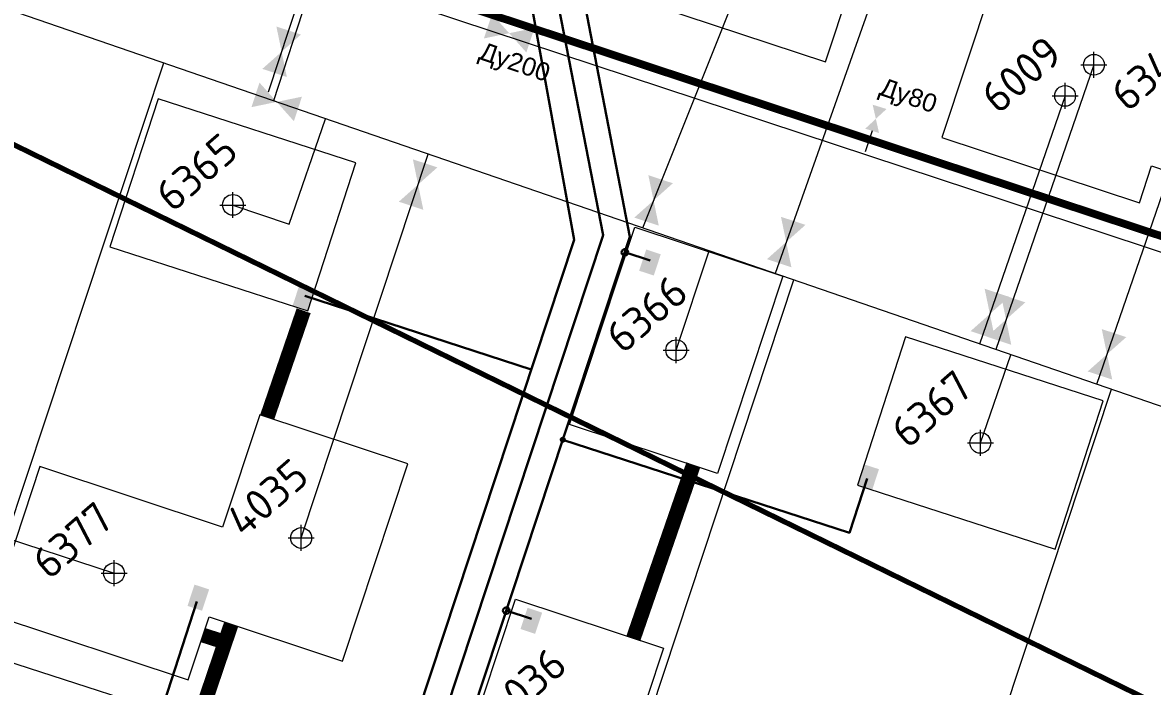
# Model space of a CAD drawing. Header units: millimetres. Extents: x 519 to 9564855, y -810 to 5021775.
# Drawn here: x 9524443.7 to 9524878.4, y 5000145 to 5000400.6 of the extents above; entities that cross this region are included whole.
import ezdxf

# ---------------------------------------------------------------- set-up
doc = ezdxf.new("R2010")
doc.units = ezdxf.units.MM
doc.header["$LTSCALE"] = 2
doc.header["$MEASUREMENT"] = 0
doc.header["$PDMODE"] = 2
doc.header["$PDSIZE"] = 5
doc.linetypes.add('1', pattern=[0])
doc.linetypes.add('DASHED2', pattern=[9.525, 6.35, -3.175])
for name, color, linetype in [('160 скважин на 2012 год', 7, 'Continuous'), ('164 скв. на 2011 год (измененные)', 121, 'Continuous'), ('Existing roads', 41, 'Continuous'), ('new 100 wells', 131, 'Continuous'), ('OilColl&Flowlines', 3, 'Continuous'), ('МГ-земельный участок', 7, 'Continuous'), ('Скважины на 2013 год.', 21, '1'), ('Скважины на 2014 год', 70, 'Continuous')]:
    doc.layers.add(name, color=color, linetype=linetype)
for name, color, linetype, lineweight in [('160 скважин на2012 год.Выкидные линии', 5, 'Continuous', 30), ('WELLS(drilled after 2000y)', 6, 'Continuous', 40), ('Новый водовод', 5, 'g_122_vpr', 30), ('Скважины на 2023 год', 201, 'Continuous', 20), ('СНГ_трубопроводы', 244, 'Continuous', 50), ('Электро', 1, 'Continuous', 30), ('Электроснаб', 1, 'Continuous', 18), ('Электроснабжене', 1, 'Continuous', 18)]:
    doc.layers.add(name, color=color, linetype=linetype, lineweight=lineweight)
doc.styles.add('92051501$0$STANDARD', font='simplex.shx')
doc.styles.add('Arial', font='arial.ttf', dxfattribs={"height": 30})
doc.styles.add('Elect', font='isocpeur.ttf')
doc.styles.add('Line_GUGK', font='')
doc.styles.get('Line_GUGK').set_extended_font_data('Bm431', italic=True)
doc.linetypes.add('g_122_vpr', pattern='A,2,-2,3,-0.6,["Впр",Line_GUGK,S=2,R=0,X=0,Y=-1],-6.4,3,-2,8,-2,8,-2,6', length=45)
doc.linetypes.add('WTR_LINE', pattern='A,0.5,-0.2,["W",92051501$0$STANDARD,S=0.1,R=0,X=-0.1,Y=-0.05],-0.05', length=0.75)

msp = doc.modelspace()

# ---------------------------------------------------------------- hatches: boundary and pattern name
at = {"layer": 'Электро', "ltscale": 7.5}
for points in [[(9524680.93204, 5000305.09469), (9524686.54428, 5000303.23771), (9524689.25151, 5000311.41957), (9524683.63927, 5000313.27655)], [(9524635.28685, 5000167.12874), (9524640.89908, 5000165.27176), (9524643.60631, 5000173.45361), (9524637.99408, 5000175.3106)]]:
    msp.add_hatch(color=256, dxfattribs=at).paths.add_polyline_path(points)
at = {"layer": 'Электро', "ltscale": 0.0025}
msp.add_hatch(color=256, dxfattribs=at).paths.add_polyline_path([(9524547.51601, 5000291.29967), (9524553.13839, 5000289.47362), (9524555.80052, 5000297.67026), (9524550.17815, 5000299.49631)])
at = {"layer": 'Электро', "ltscale": 0.5}
msp.add_hatch(color=256, dxfattribs=at).paths.add_polyline_path([(9524764.89781, 5000222.31158), (9524770.52018, 5000220.48553), (9524773.18232, 5000228.68217), (9524767.55994, 5000230.50823)])
at = {"layer": 'Электро'}
msp.add_hatch(color=256, dxfattribs=at).paths.add_polyline_path([(9524507.17171, 5000176.04951), (9524512.78395, 5000174.19252), (9524515.49117, 5000182.37438), (9524509.87894, 5000184.23137)])
at = {"layer": 'Электроснаб', "linetype": 'ByBlock', "lineweight": 0, "ltscale": 7.5}
for points in [[(9524680.93204, 5000305.09469), (9524686.54428, 5000303.23771), (9524689.25151, 5000311.41957), (9524683.63927, 5000313.27655)], [(9524635.28685, 5000167.12874), (9524640.89908, 5000165.27176), (9524643.60631, 5000173.45361), (9524637.99408, 5000175.3106)]]:
    msp.add_hatch(color=1, dxfattribs=at).paths.add_polyline_path(points)
at = {"layer": 'Электроснаб', "linetype": 'ByBlock', "lineweight": 0, "ltscale": 0.0025}
msp.add_hatch(color=1, dxfattribs=at).paths.add_polyline_path([(9524547.51601, 5000291.29967), (9524553.13839, 5000289.47362), (9524555.80052, 5000297.67026), (9524550.17815, 5000299.49631)])
at = {"layer": 'Электроснаб', "linetype": 'ByBlock', "lineweight": 0, "ltscale": 0.5}
msp.add_hatch(color=1, dxfattribs=at).paths.add_polyline_path([(9524764.89781, 5000222.31158), (9524770.52018, 5000220.48553), (9524773.18232, 5000228.68217), (9524767.55994, 5000230.50823)])
at = {"layer": 'Электроснаб', "linetype": 'ByBlock', "lineweight": 0}
msp.add_hatch(color=1, dxfattribs=at).paths.add_polyline_path([(9524507.17171, 5000176.04951), (9524512.78395, 5000174.19252), (9524515.49117, 5000182.37438), (9524509.87894, 5000184.23137)])
at = {"layer": 'Электроснабжене', "linetype": 'ByBlock', "lineweight": 0, "ltscale": 7.5}
for points in [[(9524680.93204, 5000305.09469), (9524686.54428, 5000303.23771), (9524689.25151, 5000311.41957), (9524683.63927, 5000313.27655)], [(9524635.28685, 5000167.12874), (9524640.89908, 5000165.27176), (9524643.60631, 5000173.45361), (9524637.99408, 5000175.3106)]]:
    msp.add_hatch(color=1, dxfattribs=at).paths.add_polyline_path(points)
at = {"layer": 'Электроснабжене', "linetype": 'ByBlock', "lineweight": 0, "ltscale": 0.0025}
msp.add_hatch(color=1, dxfattribs=at).paths.add_polyline_path([(9524547.51601, 5000291.29967), (9524553.13839, 5000289.47362), (9524555.80052, 5000297.67026), (9524550.17815, 5000299.49631)])
at = {"layer": 'Электроснабжене', "linetype": 'ByBlock', "lineweight": 0, "ltscale": 0.5}
msp.add_hatch(color=1, dxfattribs=at).paths.add_polyline_path([(9524764.89781, 5000222.31158), (9524770.52018, 5000220.48553), (9524773.18232, 5000228.68217), (9524767.55994, 5000230.50823)])
at = {"layer": 'Электроснабжене', "linetype": 'ByBlock', "lineweight": 0}
msp.add_hatch(color=1, dxfattribs=at).paths.add_polyline_path([(9524507.17171, 5000176.04951), (9524512.78395, 5000174.19252), (9524515.49117, 5000182.37438), (9524509.87894, 5000184.23137)])

# ---------------------------------------------------------------- linework, layer by layer
at = {"color": 3, "linetype": 'ByBlock', "lineweight": 0, "ltscale": 80}
for points in [[(9524774, 5000564.7), (9524769.0296, 5000550.63827), (9524814.68986, 5000534.49873), (9524733.2028, 5000303.96428)], [(9524844.8, 5000372.4), (9524811.86954, 5000276.85194)]]:
    msp.add_lwpolyline(points, dxfattribs=at)
at = {"layer": '160 скважин на 2012 год', "color": 0, "linetype": 'ByBlock', "lineweight": 0, "elevation": 0.00005}
msp.add_lwpolyline([(9524878.07315, 5000345.45115), (9524884.46255, 5000343.33701), (9524903.31798, 5000400.32241), (9524827.33745, 5000425.46299), (9524822.63737, 5000411.25828)], dxfattribs=at)
at = {"layer": '160 скважин на 2012 год', "color": 0, "linetype": 'ByBlock', "lineweight": 0}
msp.add_circle((9524855.9, 5000384.4), 4, dxfattribs=at)
msp.add_point((9524855.9, 5000384.4), dxfattribs=at)
at = {"layer": '160 скважин на2012 год.Выкидные линии', "color": 3, "linetype": 'ByBlock', "lineweight": 0, "ltscale": 80}
for points in [[(9524618, 5000616), (9524538.18651, 5000373.795)], [(9524904.2, 5000520.8), (9524941.93215, 5000508.13523), (9524856.87495, 5000261.34091)], [(9524855.9, 5000384.4), (9524818.09436, 5000274.70656)]]:
    msp.add_lwpolyline(points, dxfattribs=at)
at = {"layer": '164 скв. на 2011 год (измененные)', "color": 0, "linetype": 'ByBlock', "lineweight": 0, "elevation": 0.00005}
msp.add_lwpolyline([(9524822.637, 5000411.25716), (9524816.24761, 5000413.3713), (9524797.39218, 5000356.3859), (9524873.3727, 5000331.24532), (9524878.07315, 5000345.45115)], dxfattribs=at)
at = {"layer": '164 скв. на 2011 год (измененные)', "color": 0, "linetype": 'ByBlock', "lineweight": 0}
msp.add_circle((9524844.8, 5000372.4), 4, dxfattribs=at)
msp.add_point((9524844.8, 5000372.4), dxfattribs=at)
at = {"layer": 'Existing roads', "lineweight": 0, "const_width": 5.7, "flags": 128}
for points in [[(9524551.85022, 5000289.68308), (9524537.813, 5000248.70772)], [(9524701.79977, 5000230.39307), (9524678.63857, 5000163.37237)], [(9524523.98475, 5000168.98415), (9524486.59176, 5000058.63491)], [(9524521.63674, 5000162.05499), (9524513.16589, 5000164.77383)]]:
    msp.add_lwpolyline(points, dxfattribs=at)
at = {"layer": 'new 100 wells', "color": 0, "linetype": 'ByBlock', "lineweight": 0}
msp.add_lwpolyline([(9524515.48914, 5000171.7952), (9524566.81682, 5000154.8118), (9524591.9574, 5000230.79232), (9524534.97201, 5000249.64776), (9524520.66027, 5000206.39444)], dxfattribs=at)
msp.add_circle((9524550.9, 5000202.2), 4, dxfattribs=at)
at = {"layer": 'new 100 wells', "color": 0, "linetype": 'ByBlock', "lineweight": 0, "ltscale": 80}
msp.add_point((9524550.9, 5000202.2), dxfattribs=at)
at = {"layer": 'OilColl&Flowlines', "linetype": 'ByBlock', "lineweight": 0}
for p, q in [((9525119, 5000171), (9524376.76192, 5000426.81096)), ((9524724.1, 5000426.6), (9524682.2458, 5000321.52652))]:
    msp.add_line(p, q, dxfattribs=at)
at = {"layer": 'OilColl&Flowlines', "lineweight": 0}
msp.add_line((9524550.9, 5000202.2), (9524599.7556, 5000349.95661), dxfattribs=at)
at = {"layer": 'OilColl&Flowlines', "linetype": 'ByBlock', "lineweight": 0}
for points in [[(9524550.79873, 5000396.01582), (9524543.3827, 5000389.41034), (9524541.3702, 5000399.13555)], [(9524545.3952, 5000379.68513), (9524535.96667, 5000382.80486), (9524543.3827, 5000389.41034)], [(9524534.88377, 5000377.50301), (9524541.48925, 5000370.08699), (9524531.76404, 5000368.07449)], [(9524551.21446, 5000372.09949), (9524548.09473, 5000362.67096), (9524541.48925, 5000370.08699)], [(9524693.8976, 5000338.76575), (9524686.48157, 5000332.16027), (9524684.46907, 5000341.88548)], [(9524688.49407, 5000322.43507), (9524679.06555, 5000325.55479), (9524686.48157, 5000332.16027)], [(9524744.92168, 5000322.74294), (9524737.50565, 5000316.13746), (9524735.49315, 5000325.86267)], [(9524739.51815, 5000306.41225), (9524730.08962, 5000309.53198), (9524737.50565, 5000316.13746)], [(9524823.27948, 5000295.04579), (9524815.86345, 5000288.44031), (9524813.85095, 5000298.16552)], [(9524829.5043, 5000292.90042), (9524822.08827, 5000286.29494), (9524820.07578, 5000296.02015)], [(9524817.87595, 5000278.7151), (9524808.44742, 5000281.83483), (9524815.86345, 5000288.44031)], [(9524824.10077, 5000276.56973), (9524814.67225, 5000279.68946), (9524822.08827, 5000286.29494)], [(9524868.32916, 5000279.5195), (9524860.91313, 5000272.91402), (9524858.90063, 5000282.63923)], [(9524862.92563, 5000263.18882), (9524853.4971, 5000266.30855), (9524860.91313, 5000272.91402)]]:
    msp.add_solid(points, dxfattribs=at)
at = {"layer": 'OilColl&Flowlines', "lineweight": 0}
for points in [[(9524603.30418, 5000344.87314), (9524595.88816, 5000338.26766), (9524593.87566, 5000347.99287)], [(9524603.30418, 5000344.87314), (9524595.88816, 5000338.26766), (9524593.87566, 5000347.99287)], [(9524597.90066, 5000328.54246), (9524588.47213, 5000331.66218), (9524595.88816, 5000338.26766)], [(9524597.90066, 5000328.54246), (9524588.47213, 5000331.66218), (9524595.88816, 5000338.26766)]]:
    msp.add_solid(points, dxfattribs=at)
at = {"layer": 'WELLS(drilled after 2000y)', "color": 0, "linetype": 'ByBlock', "lineweight": 0}
msp.add_lwpolyline([(9524676.68202, 5000410.67759), (9524752.66254, 5000385.53701), (9524771.51798, 5000442.52241), (9524695.53745, 5000467.66299)], close=True, dxfattribs=at)
at = {"layer": 'МГ-земельный участок', "color": 0, "linetype": 'DASHED2', "lineweight": 25, "ltscale": 5, "const_width": 2}
msp.add_lwpolyline([(9522167.80801, 4999999.48247), (9521654, 5002362), (9522840, 5002532), (9525642, 5002155), (9528521, 5002235), (9531281, 5003464), (9533105, 5001043), (9546614, 4998215), (9544978, 4995525), (9543652, 4996420), (9539605, 4995735), (9529554.6705, 4998798.09585), (9529554.71722, 4998845.23995), (9529525.402, 4998845.269), (9529525.36994, 4998882.97318), (9529309.91997, 4998882.84552), (9526935, 5000017), (9526935, 4999132), (9522906, 5001105), (9522683.367, 5000265.06642), (9522496, 5000315)], close=True, dxfattribs=at)
at = {"layer": 'Новый водовод', "color": 5, "linetype": 'WTR_LINE', "lineweight": 0, "ltscale": 40, "const_width": 3}
msp.add_lwpolyline([(9525675.24, 5000650.04), (9525664.75, 5000626.9), (9525692.62, 5000613.66), (9525446.8, 5000131.49), (9524358.93, 5000491.44)], dxfattribs=at)
at = {"layer": 'Скважины на 2013 год.', "color": 3, "linetype": 'ByBlock', "lineweight": 0, "ltscale": 5}
for p, q in [((9524573.94511, 5000474.35934), (9524540.21592, 5000370.47685)), ((9524497.95206, 5000385.04301), (9524437.47208, 5000202.25883)), ((9524546.3067, 5000322.96715), (9524560.29635, 5000363.55617)), ((9524524.6, 5000330.4), (9524546.30734, 5000322.96693)), ((9524695.2, 5000274.5), (9524707.844, 5000312.70414)), ((9524740.37383, 5000301.4928), (9524680.60618, 5000120.77775)), ((9524812.2, 5000238.8), (9524823.88706, 5000272.71012)), ((9524862.4651, 5000259.38813), (9524803.77417, 5000081.78881)), ((9524437.46166, 5000202.22734), (9524478.9, 5000188.6))]:
    msp.add_line(p, q, dxfattribs=at)
at = {"layer": 'Скважины на 2013 год.', "color": 0, "linetype": 'ByBlock', "lineweight": 0}
for points in [[(9524477.3482, 5000314.242), (9524553.45689, 5000289.59516), (9524571.94202, 5000346.67668), (9524495.83333, 5000371.32352)], [(9524764.90309, 5000222.58266), (9524841.01178, 5000197.93582), (9524859.49691, 5000255.01734), (9524783.38822, 5000279.66418)]]:
    msp.add_lwpolyline(points, close=True, dxfattribs=at)
for centre in [(9524524.64511, 5000330.45934), (9524812.2, 5000238.8)]:
    msp.add_circle(centre, 4, dxfattribs=at)
for p in [(9524524.6, 5000330.4), (9524812.2, 5000238.8)]:
    msp.add_point(p, dxfattribs=at)
at = {"layer": 'Скважины на 2014 год', "color": 0, "linetype": 'ByBlock', "lineweight": 0}
for points in [[(9524711.12241, 5000227.08202), (9524654.13701, 5000245.93745), (9524679.27759, 5000321.91798), (9524736.26299, 5000303.06255), (9524711.12241, 5000227.08202)], [(9524520.66027, 5000206.39444), (9524450.33745, 5000229.66299), (9524431.48202, 5000172.67759), (9524507.46255, 5000147.53701), (9524515.48914, 5000171.7952)], [(9524665.22241, 5000083.78202), (9524608.23701, 5000102.63745), (9524633.37759, 5000178.61798), (9524690.36299, 5000159.76255), (9524665.22241, 5000083.78202)]]:
    msp.add_lwpolyline(points, dxfattribs=at)
for centre in [(9524695.2, 5000274.5), (9524478.9, 5000188.6)]:
    msp.add_circle(centre, 4, dxfattribs=at)
for p in [(9524695.2, 5000274.5), (9524478.9, 5000188.6)]:
    msp.add_point(p, dxfattribs=at)
at = {"layer": 'Скважины на 2023 год', "color": 0, "linetype": 'ByBlock', "lineweight": 0}
msp.add_lwpolyline([(9524418.70241, 5000097.84789), (9524494.78693, 5000073.12653), (9524513.32795, 5000130.18992), (9524437.24343, 5000154.91128)], close=True, dxfattribs=at)
at = {"layer": 'СНГ_трубопроводы', "color": 3, "lineweight": 0, "ltscale": 2}
for p, q in [((9525355.89444, 5000155.26135), (9522774.28292, 5001009.29588)), ((9524770.56118, 5000358.9519), (9524767.85093, 5000350.92017))]:
    msp.add_line(p, q, dxfattribs=at)
for points in [[(9524624.32959, 5000403.95905), (9524630.93507, 5000396.54302), (9524621.20986, 5000394.53052)], [(9524640.66027, 5000398.55552), (9524637.54055, 5000389.127), (9524630.93507, 5000396.54302)], [(9524770.76459, 5000369.02074), (9524776.09937, 5000367.36329), (9524771.99658, 5000363.57196)], [(9524767.89379, 5000359.78063), (9524771.99658, 5000363.57196), (9524773.22857, 5000358.12317)]]:
    msp.add_solid(points, dxfattribs=at)
at = {"layer": 'Электро', "ltscale": 0.5}
for p, q in [((9524636.64147, 5000423.458, 0), (9524655.97612, 5000316.9956, 0)), ((9524646.93104, 5000422.76425, 0), (9524667.0858, 5000318.78129, 0)), ((9524657.24009, 5000422.12999, 0), (9524677.40009, 5000318.11999, 0)), ((9524667.0858, 5000318.78129, 0), (9524589.433, 5000084.07001, 0)), ((9524677.40009, 5000318.11999, 0), (9524602.66228, 5000092.21949, 0)), ((9524655.97108, 5000317.02334, 0), (9524576.08184, 5000075.55991, 0)), ((9524552.30563, 5000295.37253), (9524639.44081, 5000267.06059)), ((9524651.55306, 5000239.99545, 0), (9524761.9194, 5000204.13525, 0)), ((9524761.9194, 5000204.13525, 0), (9524768.71703, 5000225.0562)), ((9524483.4056, 5000092.83743, 0), (9524510.73185, 5000177.68624, 0))]:
    msp.add_line(p, q, dxfattribs=at)
at = {"layer": 'Электро'}
for p, q in [((9524685.16108, 5000309.03684, 0), (9524675.43998, 5000312.19542, 0)), ((9524639.51589, 5000171.07089), (9524629.79479, 5000174.22947))]:
    msp.add_line(p, q, dxfattribs=at)
for centre, start, end in [((9524675.43998, 5000312.19542, 0), 162, 342), ((9524675.43998, 5000312.19542, 0), 342, 162), ((9524629.79479, 5000174.22947), 162, 342), ((9524629.79479, 5000174.22947), 342, 162)]:
    msp.add_arc(centre, 1.25, start, end, dxfattribs=at)
at = {"layer": 'Электро', "ltscale": 0.5}
for start, end in [(162.0000001, 342.0000001), (342.0000001, 162.0000001)]:
    msp.add_arc((9524651.55306, 5000239.99545, 0), 0.75, start, end, dxfattribs=at)
at = {"layer": 'Электроснаб', "color": 1, "linetype": 'ByBlock', "lineweight": 0, "ltscale": 0.5}
for p, q in [((9524636.64147, 5000423.458, 0), (9524655.97612, 5000316.9956, 0)), ((9524646.93104, 5000422.76425, 0), (9524667.0858, 5000318.78129, 0)), ((9524657.24009, 5000422.12999, 0), (9524677.40009, 5000318.11999, 0)), ((9524667.0858, 5000318.78129, 0), (9524589.433, 5000084.07001, 0)), ((9524677.40009, 5000318.11999, 0), (9524602.66228, 5000092.21949, 0)), ((9524655.97108, 5000317.02334, 0), (9524576.08184, 5000075.55991, 0)), ((9524552.30563, 5000295.37253), (9524639.44081, 5000267.06059)), ((9524651.55306, 5000239.99545, 0), (9524761.9194, 5000204.13525, 0)), ((9524761.9194, 5000204.13525, 0), (9524768.71703, 5000225.0562)), ((9524483.4056, 5000092.83743, 0), (9524510.73185, 5000177.68624, 0))]:
    msp.add_line(p, q, dxfattribs=at)
at = {"layer": 'Электроснаб', "color": 1, "linetype": 'ByBlock', "lineweight": 0}
for p, q in [((9524685.16108, 5000309.03684, 0), (9524675.43998, 5000312.19542, 0)), ((9524639.51589, 5000171.07089), (9524629.79479, 5000174.22947))]:
    msp.add_line(p, q, dxfattribs=at)
for centre, start, end in [((9524675.43998, 5000312.19542, 0), 162, 342), ((9524675.43998, 5000312.19542, 0), 342, 162), ((9524629.79479, 5000174.22947), 162, 342), ((9524629.79479, 5000174.22947), 342, 162)]:
    msp.add_arc(centre, 1.25, start, end, dxfattribs=at)
at = {"layer": 'Электроснаб', "color": 1, "linetype": 'ByBlock', "lineweight": 0, "ltscale": 0.5}
for start, end in [(162.0000001, 342.0000001), (342.0000001, 162.0000001)]:
    msp.add_arc((9524651.55306, 5000239.99545, 0), 0.75, start, end, dxfattribs=at)
at = {"layer": 'Электроснабжене', "color": 1, "linetype": 'ByBlock', "lineweight": 0, "ltscale": 0.5}
for p, q in [((9524636.64147, 5000423.458, 0), (9524655.97612, 5000316.9956, 0)), ((9524646.93104, 5000422.76425, 0), (9524667.0858, 5000318.78129, 0)), ((9524657.24009, 5000422.12999, 0), (9524677.40009, 5000318.11999, 0)), ((9524667.0858, 5000318.78129, 0), (9524589.433, 5000084.07001, 0)), ((9524677.40009, 5000318.11999, 0), (9524602.66228, 5000092.21949, 0)), ((9524655.97108, 5000317.02334, 0), (9524576.08184, 5000075.55991, 0)), ((9524552.30563, 5000295.37253), (9524639.44081, 5000267.06059)), ((9524651.55306, 5000239.99545, 0), (9524761.9194, 5000204.13525, 0)), ((9524761.9194, 5000204.13525, 0), (9524768.71703, 5000225.0562)), ((9524483.4056, 5000092.83743, 0), (9524510.73185, 5000177.68624, 0))]:
    msp.add_line(p, q, dxfattribs=at)
at = {"layer": 'Электроснабжене', "color": 1, "linetype": 'ByBlock', "lineweight": 0}
for p, q in [((9524685.16108, 5000309.03684, 0), (9524675.43998, 5000312.19542, 0)), ((9524639.51589, 5000171.07089), (9524629.79479, 5000174.22947))]:
    msp.add_line(p, q, dxfattribs=at)
for centre, start, end in [((9524675.43998, 5000312.19542, 0), 162, 342), ((9524675.43998, 5000312.19542, 0), 342, 162), ((9524629.79479, 5000174.22947), 162, 342), ((9524629.79479, 5000174.22947), 342, 162)]:
    msp.add_arc(centre, 1.25, start, end, dxfattribs=at)
at = {"layer": 'Электроснабжене', "color": 1, "linetype": 'ByBlock', "lineweight": 0, "ltscale": 0.5}
for start, end in [(162.0000001, 342.0000001), (342.0000001, 162.0000001)]:
    msp.add_arc((9524651.55306, 5000239.99545, 0), 0.75, start, end, dxfattribs=at)

# ---------------------------------------------------------------- texts
at = {"layer": '160 скважин на 2012 год', "color": 0, "linetype": 'ByBlock', "lineweight": 0, "style": 'Elect'}
msp.add_text('6346', height=12, rotation=41, dxfattribs=at).set_placement((9524868.94287, 5000365.7888))
at = {"layer": '164 скв. на 2011 год (измененные)', "color": 0, "linetype": 'ByBlock', "lineweight": 0, "style": 'Elect'}
msp.add_text('6009', height=12, rotation=41, dxfattribs=at).set_placement((9524819.09367, 5000364.95345))
at = {"layer": 'new 100 wells', "color": 0, "linetype": 'ByBlock', "lineweight": 0, "style": 'Elect'}
msp.add_text('4035', height=12, rotation=41, dxfattribs=at).set_placement((9524528.80764, 5000201.95262))
at = {"layer": 'Скважины на 2013 год.', "color": 0, "linetype": 'ByBlock', "lineweight": 0, "style": 'Elect'}
for s, p in [('6365', (9524501.47228, 5000327.14429)), ('6367', (9524784.35942, 5000236.15416))]:
    msp.add_text(s, height=12, rotation=41, dxfattribs=at).set_placement(p)
at = {"layer": 'Скважины на 2014 год', "color": 0, "linetype": 'ByBlock', "lineweight": 0, "style": 'Elect'}
for s, p in [('6366', (9524674.69048, 5000272.64224)), ('6377', (9524454.02502, 5000185.67671)), ('4036', (9524628.17484, 5000129.32614))]:
    msp.add_text(s, height=12, rotation=41, dxfattribs=at).set_placement(p)
at = {"layer": 'СНГ_трубопроводы', "color": 3, "lineweight": 0, "ltscale": 2, "style": 'Arial'}
for s, p in [('Ду200', (9524618.8467, 5000386.74275)), ('Ду80', (9524772.8703, 5000372.95754))]:
    msp.add_text(s, height=7, rotation=341.0854858, dxfattribs=at).set_placement(p)

doc.saveas('drawing.dxf')
